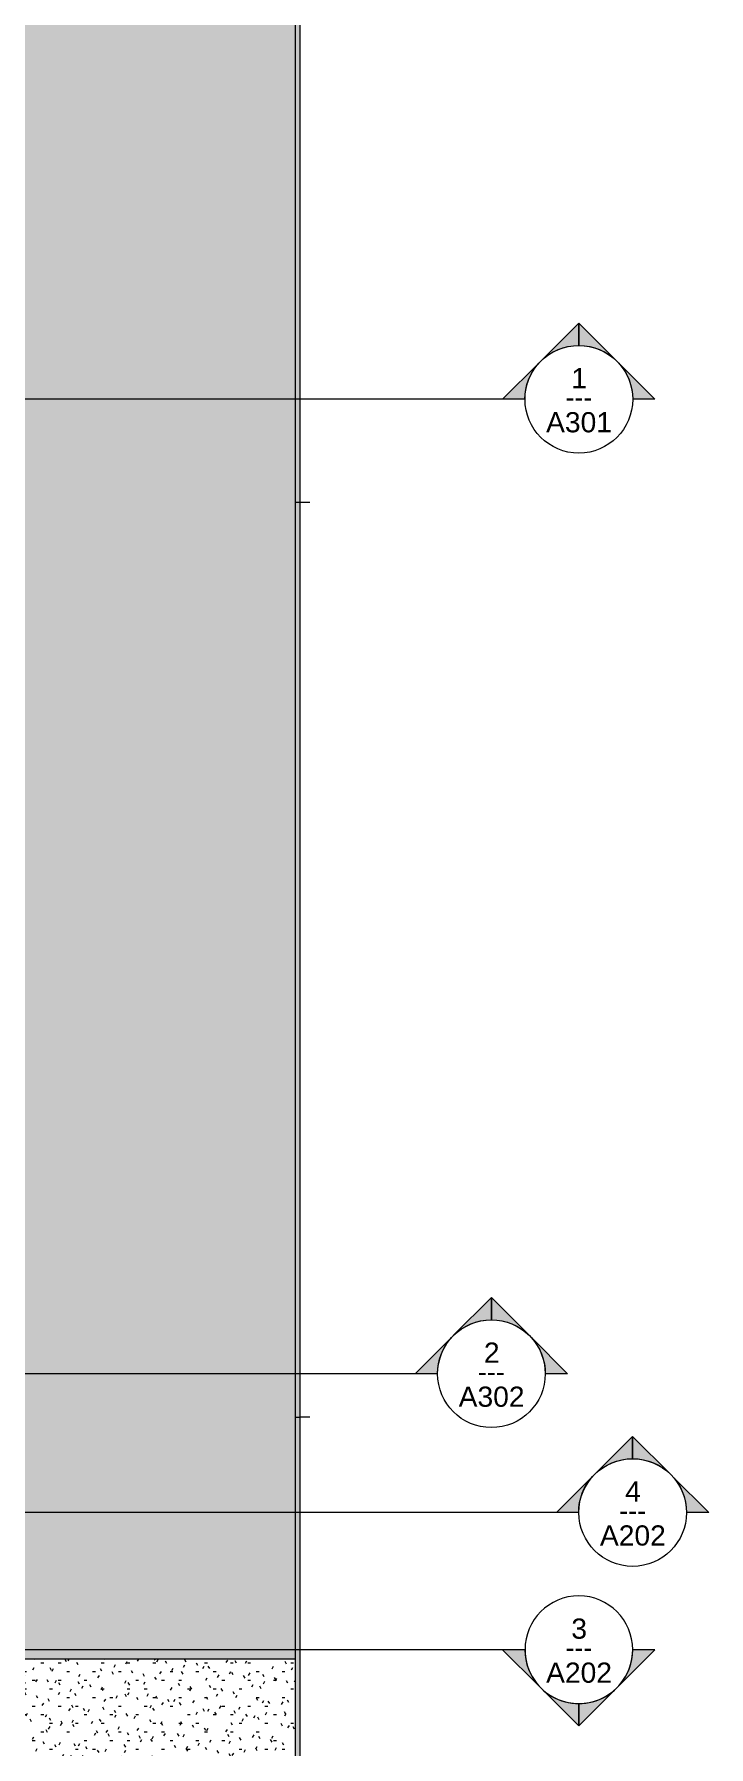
# Model space of a CAD drawing. Header units: inches. Extents: x -4250 to -935, y 9756 to 12395.
# Drawn here: x -2050 to -1749, y 11010 to 11774 of the extents above; entities that cross this region are included whole.
import ezdxf

# ---------------------------------------------------------------- set-up
doc = ezdxf.new("R2010")
doc.units = ezdxf.units.IN
doc.header["$MEASUREMENT"] = 0
for name, color, linetype, lineweight in [('A-FLOR', 192, 'Continuous', 13), ('A-FLOR-4', 192, 'Continuous', 9), ('A-FLOR-PATT-1', 8, 'Continuous', 9), ('G-ANNO-SYMB-2', 111, 'Continuous', 9), ('S-FNDN-1', 32, 'Continuous', 5), ('S-FNDN-2', 32, 'Continuous', 9)]:
    doc.layers.add(name, color=color, linetype=linetype, lineweight=lineweight)
doc.styles.add('Arial', font='arial.ttf', dxfattribs={"height": 9})
doc.styles.add('Century Gothic_1', font='ufonts.com_century-gothic.ttf', dxfattribs={"height": 9})
pattern_1 = [(0, (0, 0), (15.36, 3.84), [1.267, -10.253, 1.267, -10.253, -61.44]), (0, (0, 0), (15.36, 3.84), [-23.04, 1.267, -21.773, 1.267, -10.253, -26.88]), (0, (0, 0), (15.36, 3.84), [-57.6, 1.267, -6.413, 1.267, -17.933]), (120, (5.76, 1.92), (-11.0055376, 11.3821502), [1.267, -10.253, 1.267, -10.253, -61.44]), (120, (5.76, 1.92), (-11.0055376, 11.3821502), [-23.04, 1.267, -21.773, 1.267, -10.253, -26.88]), (120, (5.76, 1.92), (-11.0055376, 11.3821502), [-57.6, 1.267, -6.413, 1.267, -17.933]), (240, (7.68, 9.6), (-4.3544624, -15.2221502), [1.267, -10.253, 1.267, -10.253, -61.44]), (240, (7.68, 9.6), (-4.3544624, -15.2221502), [-23.04, 1.267, -21.773, 1.267, -10.253, -26.88]), (240, (7.68, 9.6), (-4.3544624, -15.2221502), [-57.6, 1.267, -6.413, 1.267, -17.933])]

# ---------------------------------------------------------------- blocks, each defined once
blk = doc.blocks.new('Basic Wall _ EXT - C8AØF - _10_ CONCRETE _ 2_ EPS INSUL_ - ___-2578965-FLOOR PLAN - ROOF')
at = {"layer": 'S-FNDN-2'}
for p, q in [((-1931.32, 11565.19), (-1926.88, 11565.19)), ((-1926.88, 11157.19), (-1931.32, 11157.19))]:
    blk.add_line(p, q, dxfattribs=at)
blk = doc.blocks.new('Section - Section Head - Filled-22785-FLOOR PLAN - ROOF')
at = {"layer": 'G-ANNO-SYMB-2'}
h = blk.add_hatch(color=256, dxfattribs=at)
edge = h.paths.add_edge_path(flags=0)
edge.add_line((-0.4268, 0.1768), (-0.25, 0.3536))
edge.add_line((-0.25, 0.3536), (-0.25, 0.25))
edge.add_arc((-0.25, 0), 0.25, 90, 135)
h = blk.add_hatch(color=256, dxfattribs=at)
edge = h.paths.add_edge_path(flags=0)
edge.add_arc((-0.25, 0), 0.25, 45, 90)
edge.add_line((-0.25, 0.25), (-0.25, 0.3536))
edge.add_line((-0.25, 0.3536), (-0.0732, 0.1768))
h = blk.add_hatch(color=256, dxfattribs=at)
edge = h.paths.add_edge_path(flags=0)
edge.add_arc((-0.25, 0), 0.2503, 137.9216, 180)
edge.add_line((-0.5003, 0), (-0.6036, 0))
edge.add_line((-0.6036, 0), (-0.4358, 0.1678))
h = blk.add_hatch(color=256, dxfattribs=at)
edge = h.paths.add_edge_path(flags=0)
edge.add_line((-0.0642, 0.1678), (0.1036, 0))
edge.add_line((0.1036, 0), (0.0003, 0))
edge.add_arc((-0.25, 0), 0.2503, 0, 42.0784)
for p, q in [((-0.25, 0.3536), (-0.4268, 0.1768)), ((-0.25, 0.25), (-0.25, 0.3536)), ((-0.0732, 0.1768), (-0.25, 0.3536)), ((-0.25, 0.3536), (-0.25, 0.25)), ((-0.4358, 0.1678), (-0.6036, 0)), ((0.1036, 0), (-0.0642, 0.1678)), ((-0.6036, 0), (-0.5003, 0)), ((0.0003, 0), (0.1036, 0))]:
    blk.add_line(p, q, dxfattribs=at)
for centre, radius, start, end in [((-0.2503, 0), 0.25, 360, 180), ((-0.25, 0), 0.25, 90, 135), ((-0.25, 0), 0.25, 45, 90), ((-0.25, 0), 0.2503, 137.9216, 180), ((-0.25, 0), 0.2503, 0, 42.0784), ((-0.2503, 0), 0.25, 180, 360)]:
    blk.add_arc(centre, radius, start, end, dxfattribs=at)

msp = doc.modelspace()

# ---------------------------------------------------------------- hatches: boundary and pattern name
at = {"layer": 'A-FLOR-PATT-1'}
h = msp.add_hatch(dxfattribs=at)
h.set_pattern_fill('FP_4', color=256, style=0, pattern_type=2)
h.set_pattern_definition(pattern_1)
h.paths.add_polyline_path([(-1938.32, 11049.39), (-1933.32, 11049.39), (-1933.32, 12087.19), (-1938.32, 12087.19), (-1938.32, 12083.19), (-2061.36, 12083.19), (-2061.36, 11240.83), (-2099.32, 11240.83), (-2099.32, 11049.39)], flags=0)
h = msp.add_hatch(dxfattribs=at)
h.set_pattern_fill('FP_4', color=256, style=0, pattern_type=2)
h.set_pattern_definition(pattern_1)
h.paths.add_polyline_path([(-2060.95, 10819.99), (-1933.32, 10819.99), (-1933.32, 11049.39), (-2099.32, 11049.39), (-2099.32, 10857.95), (-2061.36, 10857.95), (-2061.36, 10819.99)], flags=0)
at = {"layer": 'S-FNDN-1'}
for points in [[(-1931.32, 11565.19), (-1931.32, 11853.19), (-1933.32, 11853.19), (-1933.32, 11565.19)], [(-1933.32, 11157.19), (-1931.32, 11157.19), (-1931.32, 11565.19), (-1933.32, 11565.19), (-1933.32, 11176)], [(-1933.32, 10869.19), (-1931.32, 10869.19), (-1931.32, 11157.19), (-1933.32, 11157.19), (-1933.32, 11018.28)]]:
    msp.add_hatch(color=256, dxfattribs=at).paths.add_polyline_path(points, flags=0)

# ---------------------------------------------------------------- linework, layer by layer
at = {"layer": 'A-FLOR'}
msp.add_line((-1933.32, 11049.39), (-2099.32, 11049.39), dxfattribs=at)
at = {"layer": 'A-FLOR-4'}
msp.add_line((-1933.32, 12087.19), (-1933.32, 9891.19), dxfattribs=at)
at = {"layer": 'G-ANNO-SYMB-2'}
for p, q in [((-1830.95, 11610.99), (-4071.96, 11610.99)), ((-1869.92, 11176.61), (-3439.75, 11176.61)), ((-1806.95, 11114.74), (-4071.96, 11114.74)), ((-1830.95, 11053.58), (-4071.96, 11053.58))]:
    msp.add_line(p, q, dxfattribs=at)
at = {"layer": 'S-FNDN-2'}
for p, q in [((-1931.32, 12087.19), (-1931.32, 10204.59)), ((-1933.32, 11565.19), (-1931.32, 11565.19)), ((-1933.32, 11157.19), (-1931.32, 11157.19))]:
    msp.add_line(p, q, dxfattribs=at)

# ---------------------------------------------------------------- block references
at = {"layer": 'G-ANNO-SYMB-2', "extrusion": (0, 0, -1), "xscale": 95.99999999999994, "yscale": 95.99999999999994, "zscale": 95.99999999999994}
for p in [(1830.95, 11610.99), (1869.92, 11176.61), (1806.95, 11114.74)]:
    msp.add_blockref('Section - Section Head - Filled-22785-FLOOR PLAN - ROOF', p, dxfattribs=at)
at = {"layer": 'G-ANNO-SYMB-2', "xscale": 95.99999999999994, "yscale": 95.99999999999994, "zscale": 95.99999999999994, "rotation": 180}
msp.add_blockref('Section - Section Head - Filled-22785-FLOOR PLAN - ROOF', (-1830.95, 11053.58), dxfattribs=at)
at = {"layer": 'S-FNDN-2'}
msp.add_blockref('Basic Wall _ EXT - C8AØF - _10_ CONCRETE _ 2_ EPS INSUL_ - ___-2578965-FLOOR PLAN - ROOF', (0, 0), dxfattribs=at)

# ---------------------------------------------------------------- texts
at = {"layer": 'G-ANNO-SYMB-2', "char_height": 9, "attachment_point": 1}
for s, insert, width, style in [('1', (-1810.27, 11624.9), 8.484, 'Arial'), ('---', (-1812.92, 11616.39), 15.453, 'Century Gothic_1'), ('A301', (-1821.51, 11605.26), 35.754, 'Arial'), ('2', (-1849.24, 11190.52), 8.484, 'Arial'), ('---', (-1851.9, 11182.01), 15.453, 'Century Gothic_1'), ('A302', (-1860.49, 11170.88), 35.754, 'Arial'), ('4', (-1786.27, 11128.65), 8.484, 'Arial'), ('---', (-1788.92, 11120.14), 15.453, 'Century Gothic_1'), ('A202', (-1797.51, 11109.01), 35.754, 'Arial'), ('3', (-1810.27, 11067.49), 8.484, 'Arial'), ('---', (-1812.92, 11058.99), 15.453, 'Century Gothic_1'), ('A202', (-1821.51, 11047.86), 35.754, 'Arial')]:
    msp.add_mtext(s, dxfattribs=dict(at, insert=insert, width=width, style=style))

doc.saveas('drawing.dxf')
